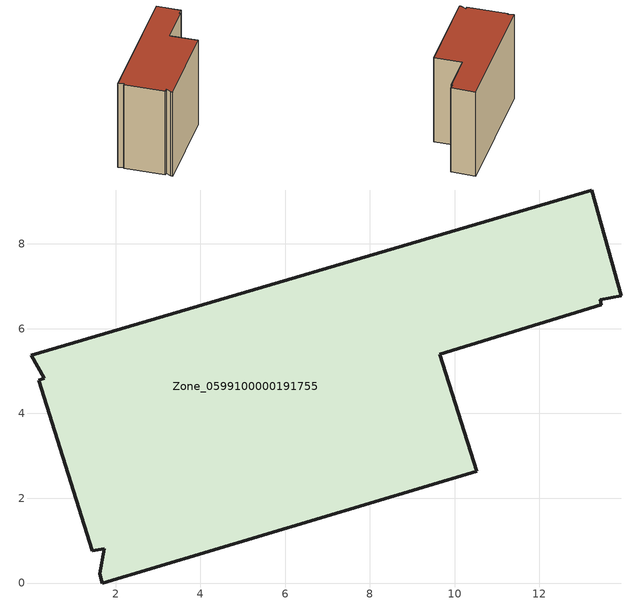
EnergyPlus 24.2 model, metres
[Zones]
Zone_0599100000191755
 floor ground (C_G): 0.32,4.83 0.01,5.37 13.24,9.27 13.93,6.78 13.44,6.68 13.46,6.56 9.64,5.4 10.52,2.63 1.69,0 1.62,0.22 1.73,0.81 1.45,0.76 0.18,4.79 z0
 wall outside (C_F): 1.62,0.22 1.69,0 10.52,2.63 9.64,5.4 13.46,6.56 13.44,6.68 13.93,6.78 13.24,9.27 0.01,5.37 0.32,4.83 0.18,4.79 1.45,0.76 1.73,0.81 1.62,0.22 z0:10.13
 roof outside (C_R): 0.01,5.37 0.32,4.83 0.18,4.79 1.45,0.76 1.73,0.81 1.62,0.22 1.69,0 10.52,2.63 9.64,5.4 13.46,6.56 13.44,6.68 13.93,6.78 13.24,9.27 z10.13
[BUILDING]
Pand.0599100000191755: North Axis=0; Terrain=City; Loads Convergence Tolerance Value=0.04; Temperature Convergence Tolerance Value=0.4; Solar Distribution=FullExterior; Maximum Number of Warmup Days=25; Minimum Number of Warmup Days=1
[Site:Location]
Rotterdam.The.Hague.AP_ZH_NLD Design_Conditions: Latitude=51.96; Longitude=4.45; Time Zone=1; Elevation=-4.5
[SITE:GROUNDTEMPERATURE:BUILDINGSURFACE]
18, 18, 18, 18, 18, 18, 18, 18, 18, 18, 18, 18
[MATERIAL] Thermal Absorptance=0.9; Solar Absorptance=0.7; Visible Absorptance=0.7
Name | Roughness | Thickness | Conductivity | Density | Specific Heat
G.TI.1946 | MediumSmooth | 0.15 | 1 | 540 | 1210
F.TI.1946 | Rough | 0.3 | 0.857143 | 1920 | 840
R.TI.1946 | MediumRough | 0.2 | 0.1 | 1500 | 1000
[CONSTRUCTION]
C_G: G.TI.1946
C_F: F.TI.1946
C_R: R.TI.1946
[ZONE]
Zone_0599100000191755: Type=1; Multiplier=1; Ceiling Height=Autocalculate; Volume=Autocalculate; Floor Area=autocalculate; Part of Total Floor Area=Yes
[ZONEINFILTRATION:DESIGNFLOWRATE]
Infil_Zone_0599100000191755: Zone or ZoneList or Space or SpaceList=Zone_0599100000191755; Schedule=AlwaysOn; Design Flow Rate Calculation Method=Flow/Area; Flow Rate per Floor Area=0.003; Constant Term Coefficient=1; Temperature Term Coefficient=0; Velocity Term Coefficient=0; Velocity Squared Term Coefficient=0
[HVACTEMPLATE:ZONE:IDEALLOADSAIRSYSTEM]
Zone_0599100000191755: Maximum Heating Supply Air Temperature=50; Minimum Cooling Supply Air Temperature=13; Maximum Heating Supply Air Humidity Ratio=0.0156; Minimum Cooling Supply Air Humidity Ratio=0.0077; Heating Limit=NoLimit; Cooling Limit=NoLimit; Dehumidification Control Type=ConstantSensibleHeatRatio; Cooling Sensible Heat Ratio=0.7; Dehumidification Setpoint=60; Humidification Control Type=None; Humidification Setpoint=30; Outdoor Air Method=None; Outdoor Air Flow Rate per Person=0.00944; Outdoor Air Flow Rate per Zone Floor Area=0; Outdoor Air Flow Rate per Zone=0; Demand Controlled Ventilation Type=None; Outdoor Air Economizer Type=NoEconomizer; Heat Recovery Type=None; Sensible Heat Recovery Effectiveness=0.7; Latent Heat Recovery Effectiveness=0.65
[ZONECONTROL:THERMOSTAT]
ThermostatControl_Zone_0599100000191755: Zone or ZoneList=Zone_0599100000191755; Control Type Schedule=DualSetpointControlType; Control 1=Thermostat_Zone_0599100000191755; Temperature Difference Between Cutout And Setpoint=0
[THERMOSTATSETPOINT:DUALSETPOINT]
Thermostat_Zone_0599100000191755: Heating Setpoint Temperature Schedule=HeatingSetpoint_Zone_0599100000191755; Cooling Setpoint Temperature Schedule=CoolingSetpoint_Zone_0599100000191755
[SCHEDULE:COMPACT]
HeatingSetpoint_Zone_0599100000191755: Through: 12/31, For: AllDays, Until: 24:00, 21
CoolingSetpoint_Zone_0599100000191755: Through: 12/31, For: AllDays, Until: 24:00, 24
DualSetpointControlType: Through: 12/31, For: AllDays, Until: 24:00, 4
AlwaysOn: Through: 12/31, For: AllDays, Until: 24:00, 1
